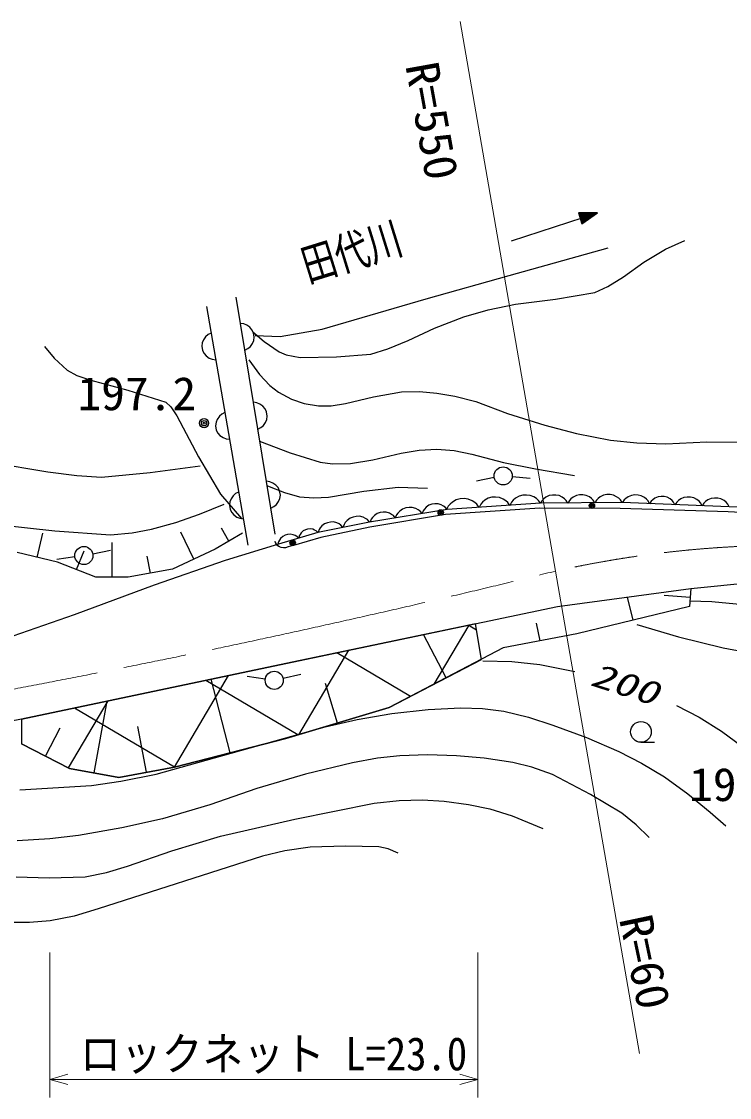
# Model space of a CAD drawing. Units: millimetres, scale not verified. Extents: x 40000 to 680000, y 20000 to 380000.
# Drawn here: x 446286 to 485351, y 234983 to 294327 of the extents above; entities that cross this region are included whole.
import ezdxf
from ezdxf.enums import TextEntityAlignment as Align

# ---------------------------------------------------------------- set-up
doc = ezdxf.new("R2010")
doc.units = ezdxf.units.MM
doc.header["$LTSCALE"] = 1000
doc.linetypes.add('CHAIN', pattern=[18.5, 12, -1.5, 3.5, -1.5])
for name, color, linetype, lineweight in [('M-BGD', 7, 'Continuous', 25), ('M-BMK', 2, 'CHAIN', 13), ('M-STR-HTXT', 7, 'Continuous', 13)]:
    doc.layers.add(name, color=color, linetype=linetype, lineweight=lineweight)
doc.layers.add('M-BGD-HTXT', color=7, linetype='Continuous')
doc.styles.add('ＭＳ ゴシック', font='')
doc.styles.get('ＭＳ ゴシック').set_extended_font_data('MS Gothic')

msp = doc.modelspace()

# ---------------------------------------------------------------- linework, layer by layer
at = {"layer": 'M-BGD'}
for p, q in [((473316, 282224), (478061, 283776)), ((478061, 283776), (477011, 283770)), ((477011, 283770), (477210, 283161)), ((477947, 283739), (477068, 283725)), ((477068, 283725), (477229, 283231)), ((477833, 283702), (477124, 283680)), ((477124, 283680), (477249, 283300)), ((477210, 283161), (478061, 283776)), ((477229, 283231), (477947, 283739)), ((477249, 283300), (477833, 283702)), ((477719, 283664), (477181, 283636)), ((477181, 283636), (477268, 283370)), ((477605, 283627), (477238, 283591)), ((477238, 283591), (477287, 283439)), ((477268, 283370), (477719, 283664)), ((477287, 283439), (477605, 283627)), ((477453, 283577), (477294, 283547)), ((477294, 283547), (477307, 283509)), ((477307, 283509), (477453, 283577)), ((473187, 280326), (478665, 281836)), ((468615, 279032), (473187, 280326)), ((460286, 266050), (458129, 279118)), ((462879, 277350), (468615, 279032)), ((456490, 278601), (458776, 265446)), ((456743, 277147), (456576, 277057)), ((458554, 277650), (458367, 277680)), ((458717, 277586), (458554, 277650)), ((458889, 277462), (458717, 277586)), ((459002, 277329), (458889, 277462)), ((459091, 277161), (459002, 277329)), ((459130, 276924), (459091, 277161)), ((460550, 276962), (462879, 277350)), ((456258, 276606), (456230, 276419)), ((456321, 276769), (456258, 276606)), ((456443, 276943), (456321, 276769)), ((456576, 277057), (456443, 276943)), ((458912, 276402), (459036, 276574)), ((459036, 276574), (459100, 276737)), ((459100, 276737), (459130, 276924)), ((459170, 277005), (460550, 276962)), ((456230, 276419), (456271, 276182)), ((456271, 276182), (456361, 276015)), ((456361, 276015), (456475, 275883)), ((458611, 276200), (458779, 276289)), ((458779, 276289), (458912, 276402)), ((456475, 275883), (456649, 275761)), ((456649, 275761), (456812, 275698)), ((456812, 275698), (457000, 275669)), ((459273, 273294), (459085, 273324)), ((459435, 273230), (459273, 273294)), ((459608, 273106), (459435, 273230)), ((459721, 272973), (459608, 273106)), ((457205, 272558), (457083, 272385)), ((457338, 272672), (457205, 272558)), ((457505, 272762), (457338, 272672)), ((459810, 272805), (459721, 272973)), ((459849, 272568), (459810, 272805)), ((459819, 272381), (459849, 272568)), ((457020, 272221), (456992, 272034)), ((456992, 272034), (457033, 271797)), ((457083, 272385), (457020, 272221)), ((457033, 271797), (457123, 271630)), ((459330, 271844), (459497, 271933)), ((459497, 271933), (459631, 272046)), ((459631, 272046), (459754, 272218)), ((459754, 272218), (459819, 272381)), ((457123, 271630), (457237, 271498)), ((457237, 271498), (457411, 271376)), ((457411, 271376), (457574, 271313)), ((457574, 271313), (457762, 271284)), ((459992, 268938), (459804, 268968)), ((460154, 268874), (459992, 268938)), ((460327, 268750), (460154, 268874)), ((472372, 269171), (471390, 268983)), ((473361, 269226), (474358, 269146)), ((458100, 268287), (457967, 268173)), ((458267, 268377), (458100, 268287)), ((460440, 268617), (460327, 268750)), ((460528, 268449), (460440, 268617)), ((460568, 268212), (460528, 268449)), ((478763, 268235), (478583, 268234)), ((478944, 268207), (478763, 268235)), ((457782, 267836), (457754, 267649)), ((457754, 267649), (457795, 267412)), ((457845, 268000), (457782, 267836)), ((457967, 268173), (457845, 268000)), ((460216, 267576), (460350, 267690)), ((460350, 267690), (460473, 267862)), ((460473, 267862), (460538, 268025)), ((460538, 268025), (460568, 268212)), ((468770, 267645), (468618, 267536)), ((468932, 267700), (468770, 267645)), ((469098, 267726), (468932, 267700)), ((469268, 267725), (469098, 267726)), ((469447, 267669), (469268, 267725)), ((469571, 267604), (469447, 267669)), ((474924, 267753), (469772, 267409)), ((469932, 267709), (469831, 267594)), ((470068, 267826), (469932, 267709)), ((470277, 267948), (470068, 267826)), ((470490, 267998), (470277, 267948)), ((470705, 268013), (470490, 267998)), ((470923, 267991), (470705, 268013)), ((471146, 267898), (470923, 267991)), ((471297, 267800), (471146, 267898)), ((471412, 267699), (471297, 267800)), ((471532, 267527), (471412, 267699)), ((471622, 267703), (471532, 267527)), ((471717, 267812), (471622, 267703)), ((471846, 267922), (471717, 267812)), ((472043, 268038), (471846, 267922)), ((472244, 268085), (472043, 268038)), ((472448, 268099), (472244, 268085)), ((472653, 268078), (472448, 268099)), ((472864, 267990), (472653, 268078)), ((473006, 267897), (472864, 267990)), ((473115, 267803), (473006, 267897)), ((473228, 267640), (473115, 267803)), ((473318, 267816), (473228, 267640)), ((473413, 267925), (473318, 267816)), ((473542, 268035), (473413, 267925)), ((473739, 268151), (473542, 268035)), ((473940, 268198), (473739, 268151)), ((474144, 268212), (473940, 268198)), ((474350, 268192), (474144, 268212)), ((474560, 268103), (474350, 268192)), ((474702, 268011), (474560, 268103)), ((474811, 267916), (474702, 268011)), ((474924, 267753), (474811, 267916)), ((479427, 267791), (474924, 267753)), ((475016, 267904), (474927, 267753)), ((475105, 267994), (475016, 267904)), ((475224, 268085), (475105, 267994)), ((475404, 268177), (475224, 268085)), ((475583, 268208), (475404, 268177)), ((475763, 268210), (475583, 268208)), ((475944, 268181), (475763, 268210)), ((476124, 268093), (475944, 268181)), ((476245, 268004), (476124, 268093)), ((476336, 267915), (476245, 268004)), ((476427, 267765), (476336, 267915)), ((476516, 267916), (476427, 267765)), ((476605, 268007), (476516, 267916)), ((476724, 268098), (476605, 268007)), ((476904, 268190), (476724, 268098)), ((477083, 268221), (476904, 268190)), ((477263, 268223), (477083, 268221)), ((477444, 268194), (477263, 268223)), ((477624, 268106), (477444, 268194)), ((477745, 268017), (477624, 268106)), ((477836, 267927), (477745, 268017)), ((477927, 267778), (477836, 267927)), ((478016, 267929), (477927, 267778)), ((478105, 268020), (478016, 267929)), ((478224, 268111), (478105, 268020)), ((478404, 268202), (478224, 268111)), ((478583, 268234), (478404, 268202)), ((479124, 268118), (478944, 268207)), ((479245, 268029), (479124, 268118)), ((479336, 267940), (479245, 268029)), ((479427, 267791), (479336, 267940)), ((485342, 267562), (479427, 267791)), ((479542, 267937), (479446, 267790)), ((479636, 268023), (479542, 267937)), ((479759, 268108), (479636, 268023)), ((479942, 268191), (479759, 268108)), ((480123, 268214), (479942, 268191)), ((480303, 268207), (480123, 268214)), ((480482, 268170), (480303, 268207)), ((480658, 268074), (480482, 268170)), ((480775, 267979), (480658, 268074)), ((480861, 267886), (480775, 267979)), ((480945, 267732), (480861, 267886)), ((481035, 267869), (480945, 267732)), ((481122, 267949), (481035, 267869)), ((481237, 268029), (481122, 267949)), ((481408, 268107), (481237, 268029)), ((481577, 268128), (481408, 268107)), ((481745, 268122), (481577, 268128)), ((481912, 268087), (481745, 268122)), ((482076, 267997), (481912, 268087)), ((482185, 267908), (482076, 267997)), ((482266, 267821), (482185, 267908)), ((482344, 267678), (482266, 267821)), ((482440, 267824), (482344, 267678)), ((482533, 267911), (482440, 267824)), ((482657, 267996), (482533, 267911)), ((482840, 268079), (482657, 267996)), ((483021, 268102), (482840, 268079)), ((483201, 268095), (483021, 268102)), ((483380, 268058), (483201, 268095)), ((483556, 267961), (483380, 268058)), ((483673, 267867), (483556, 267961)), ((483759, 267773), (483673, 267867)), ((483843, 267620), (483759, 267773)), ((483939, 267766), (483843, 267620)), ((484032, 267853), (483939, 267766)), ((484156, 267938), (484032, 267853)), ((484339, 268021), (484156, 267938)), ((484520, 268044), (484339, 268021)), ((484700, 268037), (484520, 268044)), ((484879, 268000), (484700, 268037)), ((485055, 267903), (484879, 268000)), ((485171, 267809), (485055, 267903)), ((485258, 267715), (485171, 267809)), ((485342, 267562), (485258, 267715)), ((457795, 267412), (457885, 267245)), ((457885, 267245), (457999, 267113)), ((457999, 267113), (458173, 266991)), ((460049, 267488), (460216, 267576)), ((469772, 267409), (465495, 266722)), ((469682, 267139), (465501, 266445)), ((465754, 267076), (465657, 266975)), ((465907, 267186), (465754, 267076)), ((466068, 267240), (465907, 267186)), ((466234, 267267), (466068, 267240)), ((466405, 267266), (466234, 267267)), ((466584, 267209), (466405, 267266)), ((466708, 267144), (466584, 267209)), ((466804, 267074), (466708, 267144)), ((466909, 266950), (466804, 267074)), ((466974, 267112), (466909, 266950)), ((467049, 267215), (466974, 267112)), ((467153, 267323), (467049, 267215)), ((467316, 267440), (467153, 267323)), ((467489, 267498), (467316, 267440)), ((467667, 267527), (467489, 267498)), ((467850, 267526), (467667, 267527)), ((468042, 267466), (467850, 267526)), ((468174, 267396), (468042, 267466)), ((468277, 267321), (468174, 267396)), ((468390, 267187), (468277, 267321)), ((468451, 267339), (468390, 267187)), ((468520, 267435), (468451, 267339)), ((468618, 267536), (468520, 267435)), ((469667, 267534), (469571, 267604)), ((469772, 267409), (469667, 267534)), ((474891, 267491), (469682, 267139)), ((469831, 267594), (469736, 267407)), ((479325, 267468), (474891, 267491)), ((485284, 267280), (479325, 267468)), ((491663, 266952), (485284, 267280)), ((491753, 267257), (485342, 267562)), ((458173, 266991), (458336, 266928)), ((458336, 266928), (458524, 266899)), ((465495, 266722), (462633, 266150)), ((462865, 266511), (462772, 266406)), ((463013, 266626), (462865, 266511)), ((463173, 266686), (463013, 266626)), ((463337, 266719), (463173, 266686)), ((463508, 266725), (463337, 266719)), ((463689, 266675), (463508, 266725)), ((463815, 266615), (463689, 266675)), ((463914, 266549), (463815, 266615)), ((464024, 266428), (463914, 266549)), ((464083, 266593), (464024, 266428)), ((464153, 266699), (464083, 266593)), ((464253, 266811), (464153, 266699)), ((464412, 266934), (464253, 266811)), ((464583, 266999), (464412, 266934)), ((464759, 267034), (464583, 266999)), ((464942, 267040), (464759, 267034)), ((465136, 266987), (464942, 267040)), ((465271, 266922), (465136, 266987)), ((465377, 266852), (465271, 266922)), ((465495, 266722), (465377, 266852)), ((465587, 266879), (465527, 266728)), ((465657, 266975), (465587, 266879)), ((447154, 264774), (447463, 266106)), ((455787, 264674), (455081, 266161)), ((458479, 266110), (456963, 265232)), ((457721, 265671), (457313, 266376)), ((462633, 266150), (460457, 265501)), ((460701, 265924), (460583, 265814)), ((460832, 265989), (460701, 265924)), ((460970, 266030), (460832, 265989)), ((461115, 266048), (460970, 266030)), ((461273, 266020), (461115, 266048)), ((461386, 265978), (461273, 266020)), ((462796, 265873), (461287, 265431)), ((461475, 265930), (461386, 265978)), ((461579, 265836), (461475, 265930)), ((461610, 265960), (461579, 265836)), ((461655, 266042), (461610, 265960)), ((461720, 266130), (461655, 266042)), ((461828, 266231), (461720, 266130)), ((461948, 266290), (461828, 266231)), ((462075, 266328), (461948, 266290)), ((462207, 266345), (462075, 266328)), ((462353, 266319), (462207, 266345)), ((462456, 266281), (462353, 266319)), ((462538, 266237), (462456, 266281)), ((462633, 266150), (462538, 266237)), ((462706, 266307), (462651, 266154)), ((462772, 266406), (462706, 266307)), ((465501, 266445), (462796, 265873)), ((451281, 263677), (451281, 265587)), ((460457, 265501), (457521, 264594)), ((460300, 265600), (460283, 265657)), ((460347, 265509), (460300, 265600)), ((460438, 265411), (460347, 265509)), ((460463, 265628), (460429, 265493)), ((460519, 265351), (460438, 265411)), ((460512, 265718), (460463, 265628)), ((460583, 265814), (460512, 265718)), ((460612, 265316), (460519, 265351)), ((460744, 265292), (460612, 265316)), ((460846, 265301), (460744, 265292)), ((460999, 265346), (460846, 265301)), ((461287, 265431), (460999, 265346)), ((448270, 264514), (446037, 265033)), ((449231, 264803), (448241, 264659)), ((449327, 264096), (449742, 265142)), ((450216, 264973), (451196, 265171)), ((453394, 263896), (453224, 264841)), ((456963, 265232), (454611, 264116)), ((450384, 263677), (448270, 264514)), ((454611, 264116), (452178, 263677)), ((457521, 264594), (453614, 263238)), ((452178, 263677), (450384, 263677)), ((483219, 263059), (489328, 263670)), ((453614, 263238), (449187, 261604)), ((475862, 262059), (483219, 263059)), ((483219, 263059), (483147, 262059)), ((480040, 261309), (479732, 262586)), ((483183, 262559), (481750, 262662)), ((460862, 258917), (475862, 262059)), ((483147, 262059), (476933, 260559)), ((449187, 261604), (444482, 259969)), ((474897, 260167), (474709, 261142)), ((471336, 261111), (460862, 258917)), ((469059, 257786), (470986, 261038)), ((471395, 260756), (470937, 261028)), ((471661, 259146), (471336, 261111)), ((476933, 260559), (472862, 259774)), ((469719, 258131), (468474, 260512)), ((461592, 254993), (464350, 259648)), ((467752, 257103), (463691, 259509)), ((472862, 259774), (466576, 256488)), ((446290, 255845), (460862, 258917)), ((460862, 258917), (446290, 255845)), ((466576, 256488), (471661, 259146)), ((454719, 253202), (457712, 258253)), ((459736, 258059), (458745, 258195)), ((460718, 258107), (461691, 258338)), ((461534, 254976), (456452, 257987)), ((457790, 253988), (456751, 258050)), ((463719, 255631), (463061, 257824)), ((448881, 253158), (451070, 256853)), ((454719, 253202), (449218, 256462)), ((450290, 252881), (451020, 256842)), ((466576, 256488), (460862, 254774)), ((460862, 254774), (466576, 256488)), ((446290, 255845), (439774, 254601)), ((446290, 255845), (446290, 254488)), ((446290, 255845), (446290, 254488)), ((447612, 253810), (448411, 255367)), ((453183, 252917), (452713, 255446)), ((460862, 254774), (454719, 253202)), ((454719, 253202), (460862, 254774)), ((448933, 253131), (446290, 254488)), ((446290, 254488), (448933, 253131)), ((480468, 254577), (481218, 254577)), ((451647, 252631), (448933, 253131)), ((448933, 253131), (451647, 252631)), ((454719, 253202), (451647, 252631)), ((451647, 252631), (454719, 253202))]:
    msp.add_line(p, q, dxfattribs=at)
for points in [[(459048, 277220), (459675, 276675), (460501, 276114), (460897, 275945), (461661, 275797), (463665, 275829), (465554, 275985), (466504, 276266), (467613, 276727), (469080, 277409), (470692, 278039), (472038, 278420), (473546, 278734), (475754, 279006), (477916, 279383), (478644, 279717), (479504, 280248), (480621, 281049), (481827, 281775), (482895, 282258)], [(447562, 276401), (448081, 275765), (448810, 275091), (449339, 274801), (450103, 274541), (452161, 274002), (454248, 273339), (454527, 273075), (454864, 272577), (456054, 270323), (457267, 268252), (458431, 266912)], [(458825, 275668), (459418, 274854), (459989, 274245), (460466, 273882), (461179, 273505), (461886, 273265), (462677, 273134), (463365, 273139), (464158, 273252), (465707, 273630), (467244, 273901), (468245, 273918), (469203, 273833), (470192, 273668), (471352, 273361), (473104, 272706), (475153, 272067), (476913, 271600), (478788, 271230), (480244, 271082), (481844, 271035), (484100, 271141), (486510, 271133)], [(459423, 271182), (461104, 270540), (462768, 270023), (463442, 269933), (464441, 269949), (465677, 270147), (467242, 270514), (468222, 270689), (469195, 270745), (470163, 270665), (471141, 270464), (472881, 270010), (474647, 269660), (476805, 269285)], [(456143, 269811), (453385, 269431), (450701, 269182), (449335, 269263), (447747, 269471), (444641, 269985)], [(459855, 268724), (460790, 268347), (461623, 268120), (462417, 268054), (463222, 268100), (465170, 268431), (467076, 268636), (468696, 268594)], [(445094, 266565), (448124, 266244), (451187, 266022), (452383, 266127), (453453, 266325), (454804, 266695), (456113, 267159), (457470, 267712)], [(483169, 262367), (484369, 262346), (485723, 262214), (488025, 261774), (490557, 261183), (492910, 260538), (495517, 259709), (497056, 259139), (498887, 258331), (501239, 256999), (503681, 255493), (504714, 254795), (505997, 254086), (507309, 253554), (508885, 253039), (510420, 252588), (511913, 252264), (512913, 252143), (514114, 252116), (515271, 252220), (516454, 252429), (518639, 252918)], [(480237, 261064), (482530, 260397), (485005, 259792), (487173, 259386), (489510, 258837), (490867, 258454), (492283, 257939), (493913, 257173), (495588, 256264), (496699, 255528), (497968, 254552), (499715, 253117), (501518, 251786), (503310, 250673), (505233, 249605), (508546, 248035)], [(471746, 259073), (473347, 259027), (474893, 258870), (476814, 258481)], [(446186, 251955), (450148, 252197), (451763, 252422), (453722, 252816), (463050, 255434), (464803, 255837), (466725, 256162), (468716, 256373), (470531, 256467), (471731, 256439), (472907, 256288), (474268, 255958), (475607, 255526), (477468, 254830), (479249, 254058), (480497, 253424), (481760, 252660), (483060, 251724), (484281, 250724), (485158, 249962)], [(482436, 256597), (483681, 255955), (484909, 255191), (486031, 254352), (487238, 253297), (488290, 252243), (489338, 251032), (490688, 249141)], [(480912, 249316), (480205, 250027), (479414, 250659), (477680, 251693), (475585, 252804), (474450, 253201), (473404, 253461), (471822, 253700), (470286, 253824), (468687, 253876), (467169, 253828), (465930, 253699), (464553, 253446), (461956, 252807), (459267, 252030), (456671, 251131), (454061, 250350), (451813, 249849), (449424, 249430), (447847, 249243), (446048, 249147)], [(445990, 247150), (447813, 247094), (449792, 247147), (450969, 247392), (452130, 247740), (454588, 248590), (457271, 249391), (461365, 250329), (465737, 251218), (467130, 251370), (468413, 251405), (469613, 251335), (470952, 251150), (472127, 250896), (473362, 250516), (475050, 249817)], [(467077, 248460), (466521, 248691), (465995, 248802), (464171, 248844), (462207, 248780), (460821, 248578), (459585, 248294), (450524, 245384), (449182, 244987), (447864, 244719), (446718, 244627), (445488, 244639)]]:
    msp.add_lwpolyline(points, dxfattribs=at)
for centre, radius in [((456361, 272174), 250), ((456361, 272174), 150), ((456361, 272174), 50), ((472863, 269266), 500), ((477758, 267626), 150), ((477758, 267626), 90), ((477758, 267626), 30), ((469417, 267247), 150), ((469417, 267247), 90), ((469417, 267247), 30), ((449726, 264874), 500), ((461245, 265575), 150), ((461245, 265575), 90), ((461245, 265575), 30), ((460231, 257991), 500), ((480468, 255147), 570)]:
    msp.add_circle(centre, radius, dxfattribs=at)
at = {"layer": 'M-BMK'}
for centre, radius, start, end in [((488786, 205448), 60000, 85.27337, 102.53998), ((343919, 797982), 550000, 279.91879, 283.86943)]:
    msp.add_arc(centre, radius, start, end, dxfattribs=at)
at = {"layer": 'M-STR-HTXT'}
for p, q in [((475759, 264017), (470497, 294327)), ((480378, 237413), (475759, 264017)), ((447844, 242984), (447844, 234983)), ((471474, 234983), (471474, 242984)), ((447844, 235983), (448844, 236263)), ((470474, 236263), (471474, 235983)), ((448844, 235703), (447844, 235983)), ((447844, 235983), (471474, 235983)), ((471474, 235983), (470474, 235703))]:
    msp.add_line(p, q, dxfattribs=at)

# ---------------------------------------------------------------- texts
at = {"layer": 'M-BGD', "style": 'ＭＳ ゴシック', "width": 1.05}
for s, p in [('197.2', (449374, 272340)), ('198.8', (483121, 250783))]:
    msp.add_text(s, height=1833, dxfattribs=at).set_placement(p, align=Align.BOTTOM_LEFT)
at = {"layer": 'M-BGD', "style": 'ＭＳ ゴシック', "oblique": 15, "width": 1.4}
msp.add_text('200', height=1320, rotation=342.1, dxfattribs=at).set_placement((477473, 257368), align=Align.BOTTOM_LEFT)
at = {"layer": 'M-BGD-HTXT', "style": 'ＭＳ ゴシック', "width": 0.75}
msp.add_text('田代川', height=1833, rotation=17.2, dxfattribs=at).set_placement((462240, 279400), align=Align.BOTTOM_LEFT)
at = {"layer": 'M-STR-HTXT', "style": 'ＭＳ ゴシック', "width": 1.05}
for s, rotation, p in [('R=550', 280.2, (466921, 291814)), ('R=60', 281.9, (478717, 244725))]:
    msp.add_text(s, height=1833, rotation=rotation, dxfattribs=at).set_placement(p, align=Align.BOTTOM_LEFT)
at = {"layer": 'M-STR-HTXT', "style": 'ＭＳ ゴシック', "width": 0.9}
msp.add_text('ロックネット L=23.0', height=1833, dxfattribs=at).set_placement((449520, 235930), align=Align.BOTTOM_LEFT)

doc.saveas('drawing.dxf')
